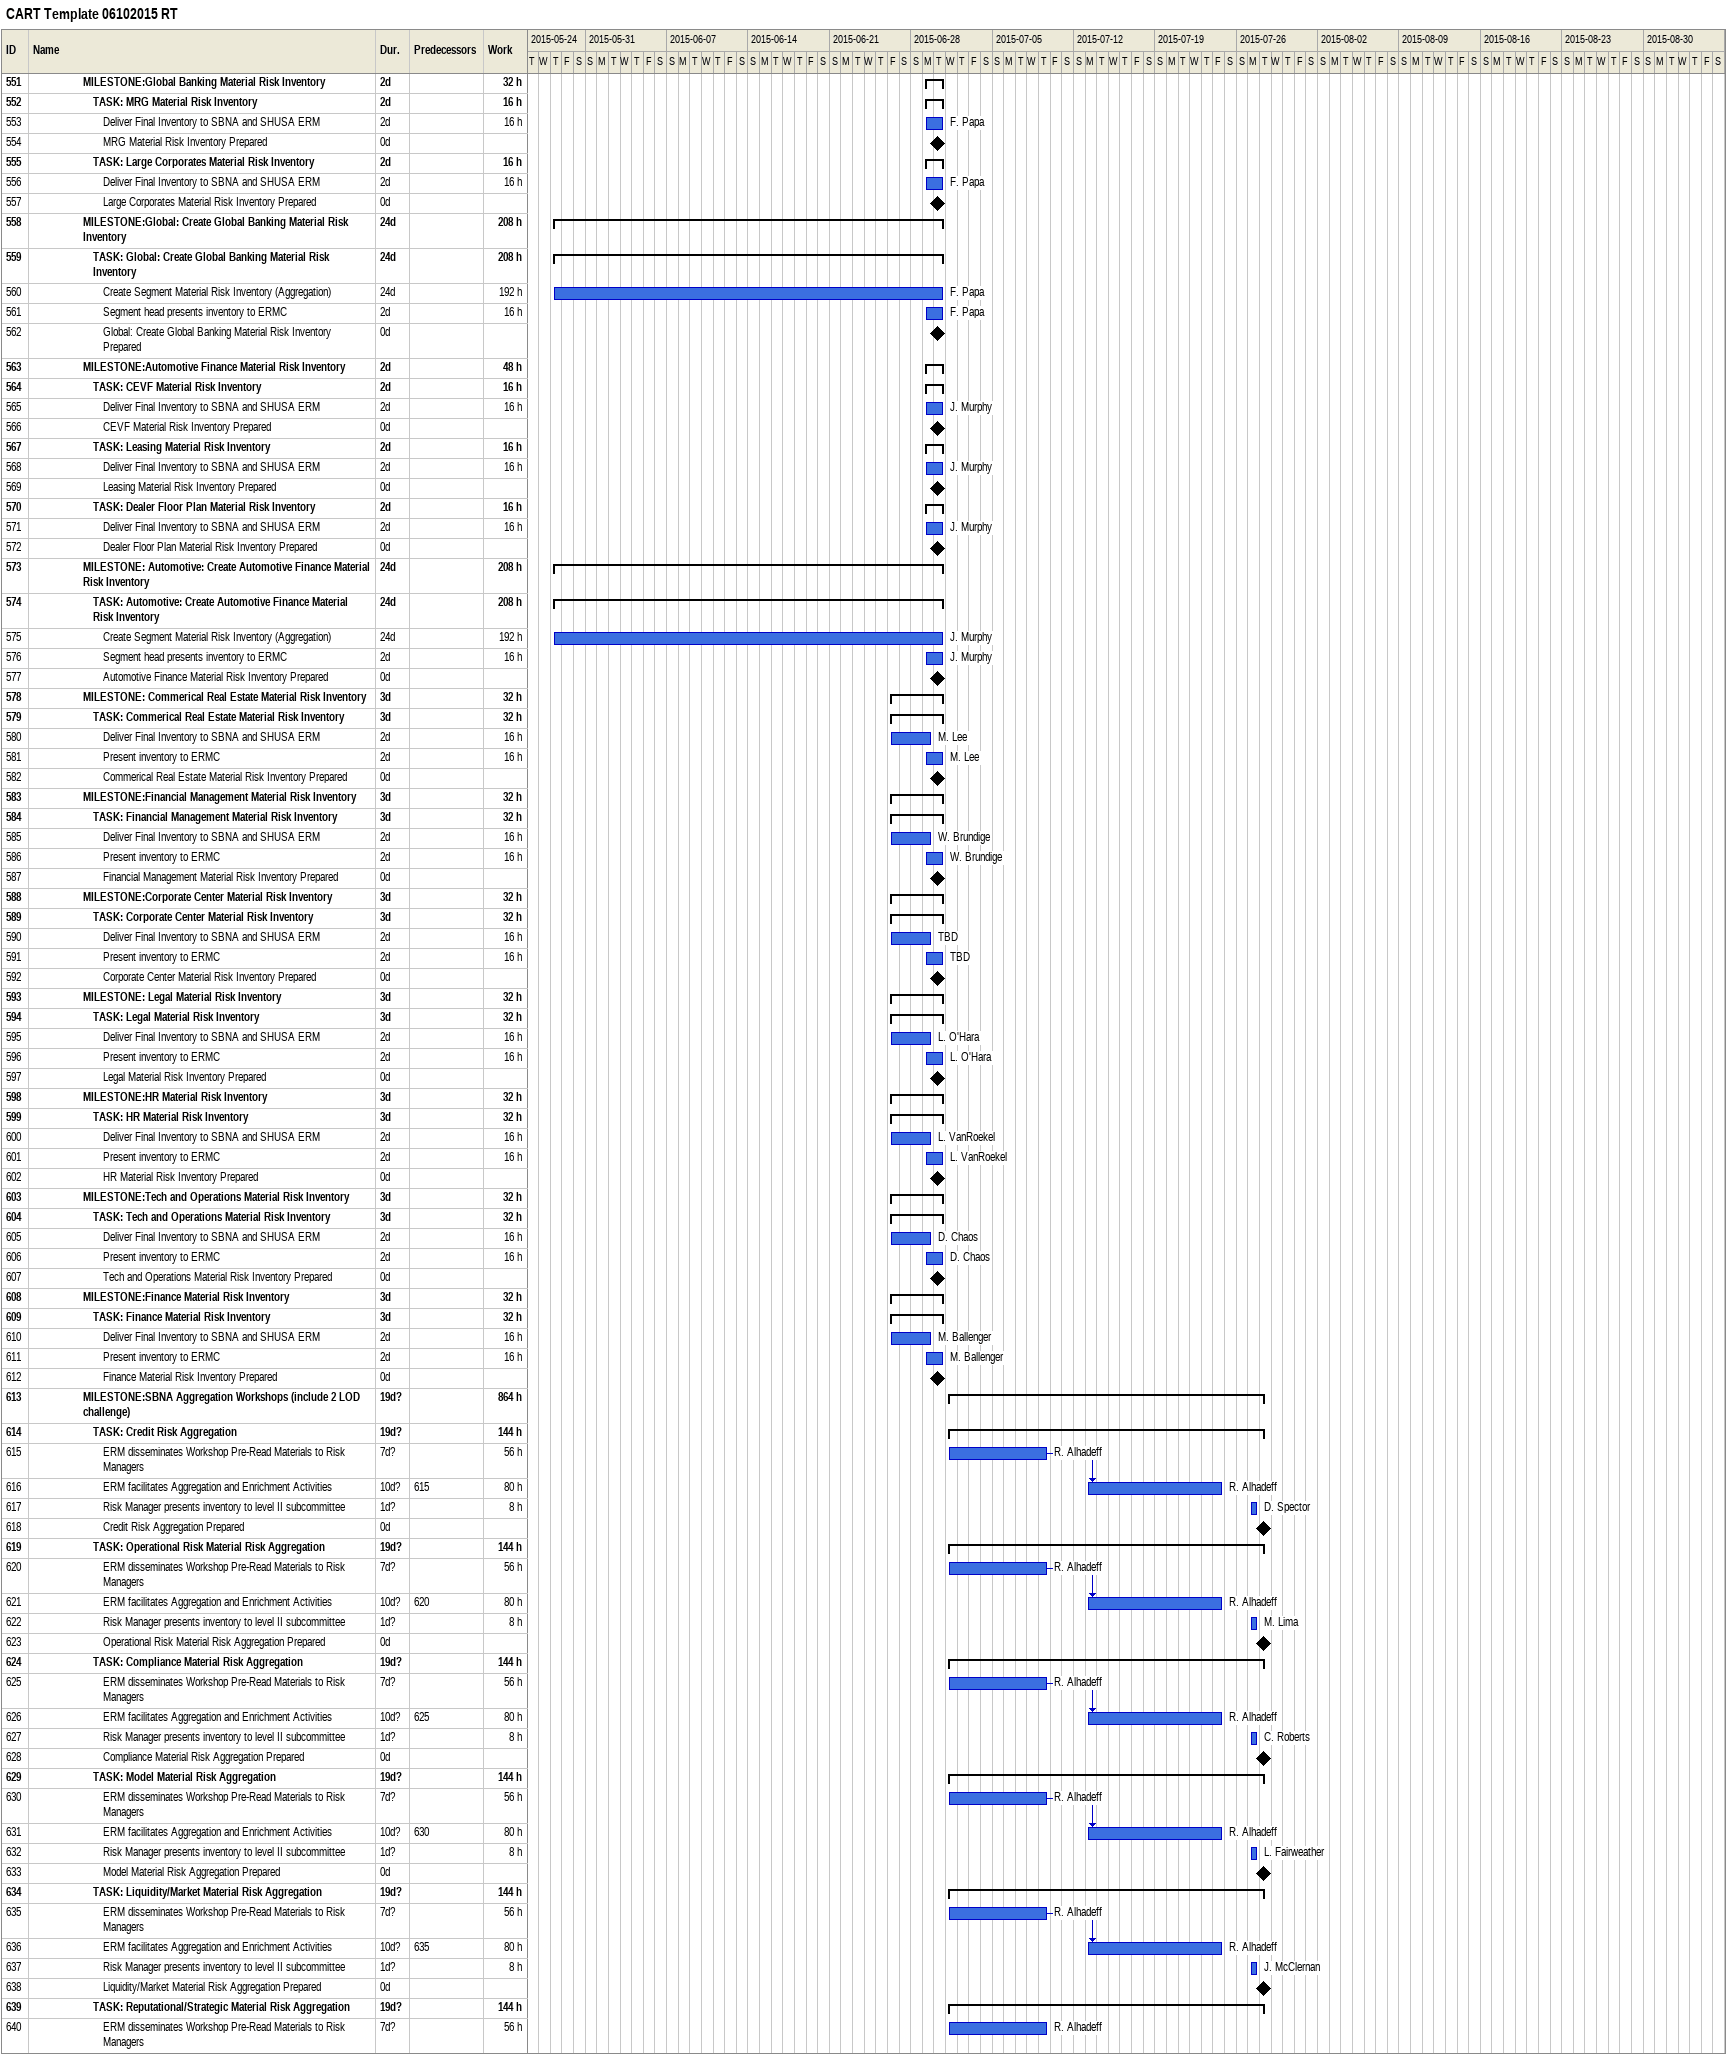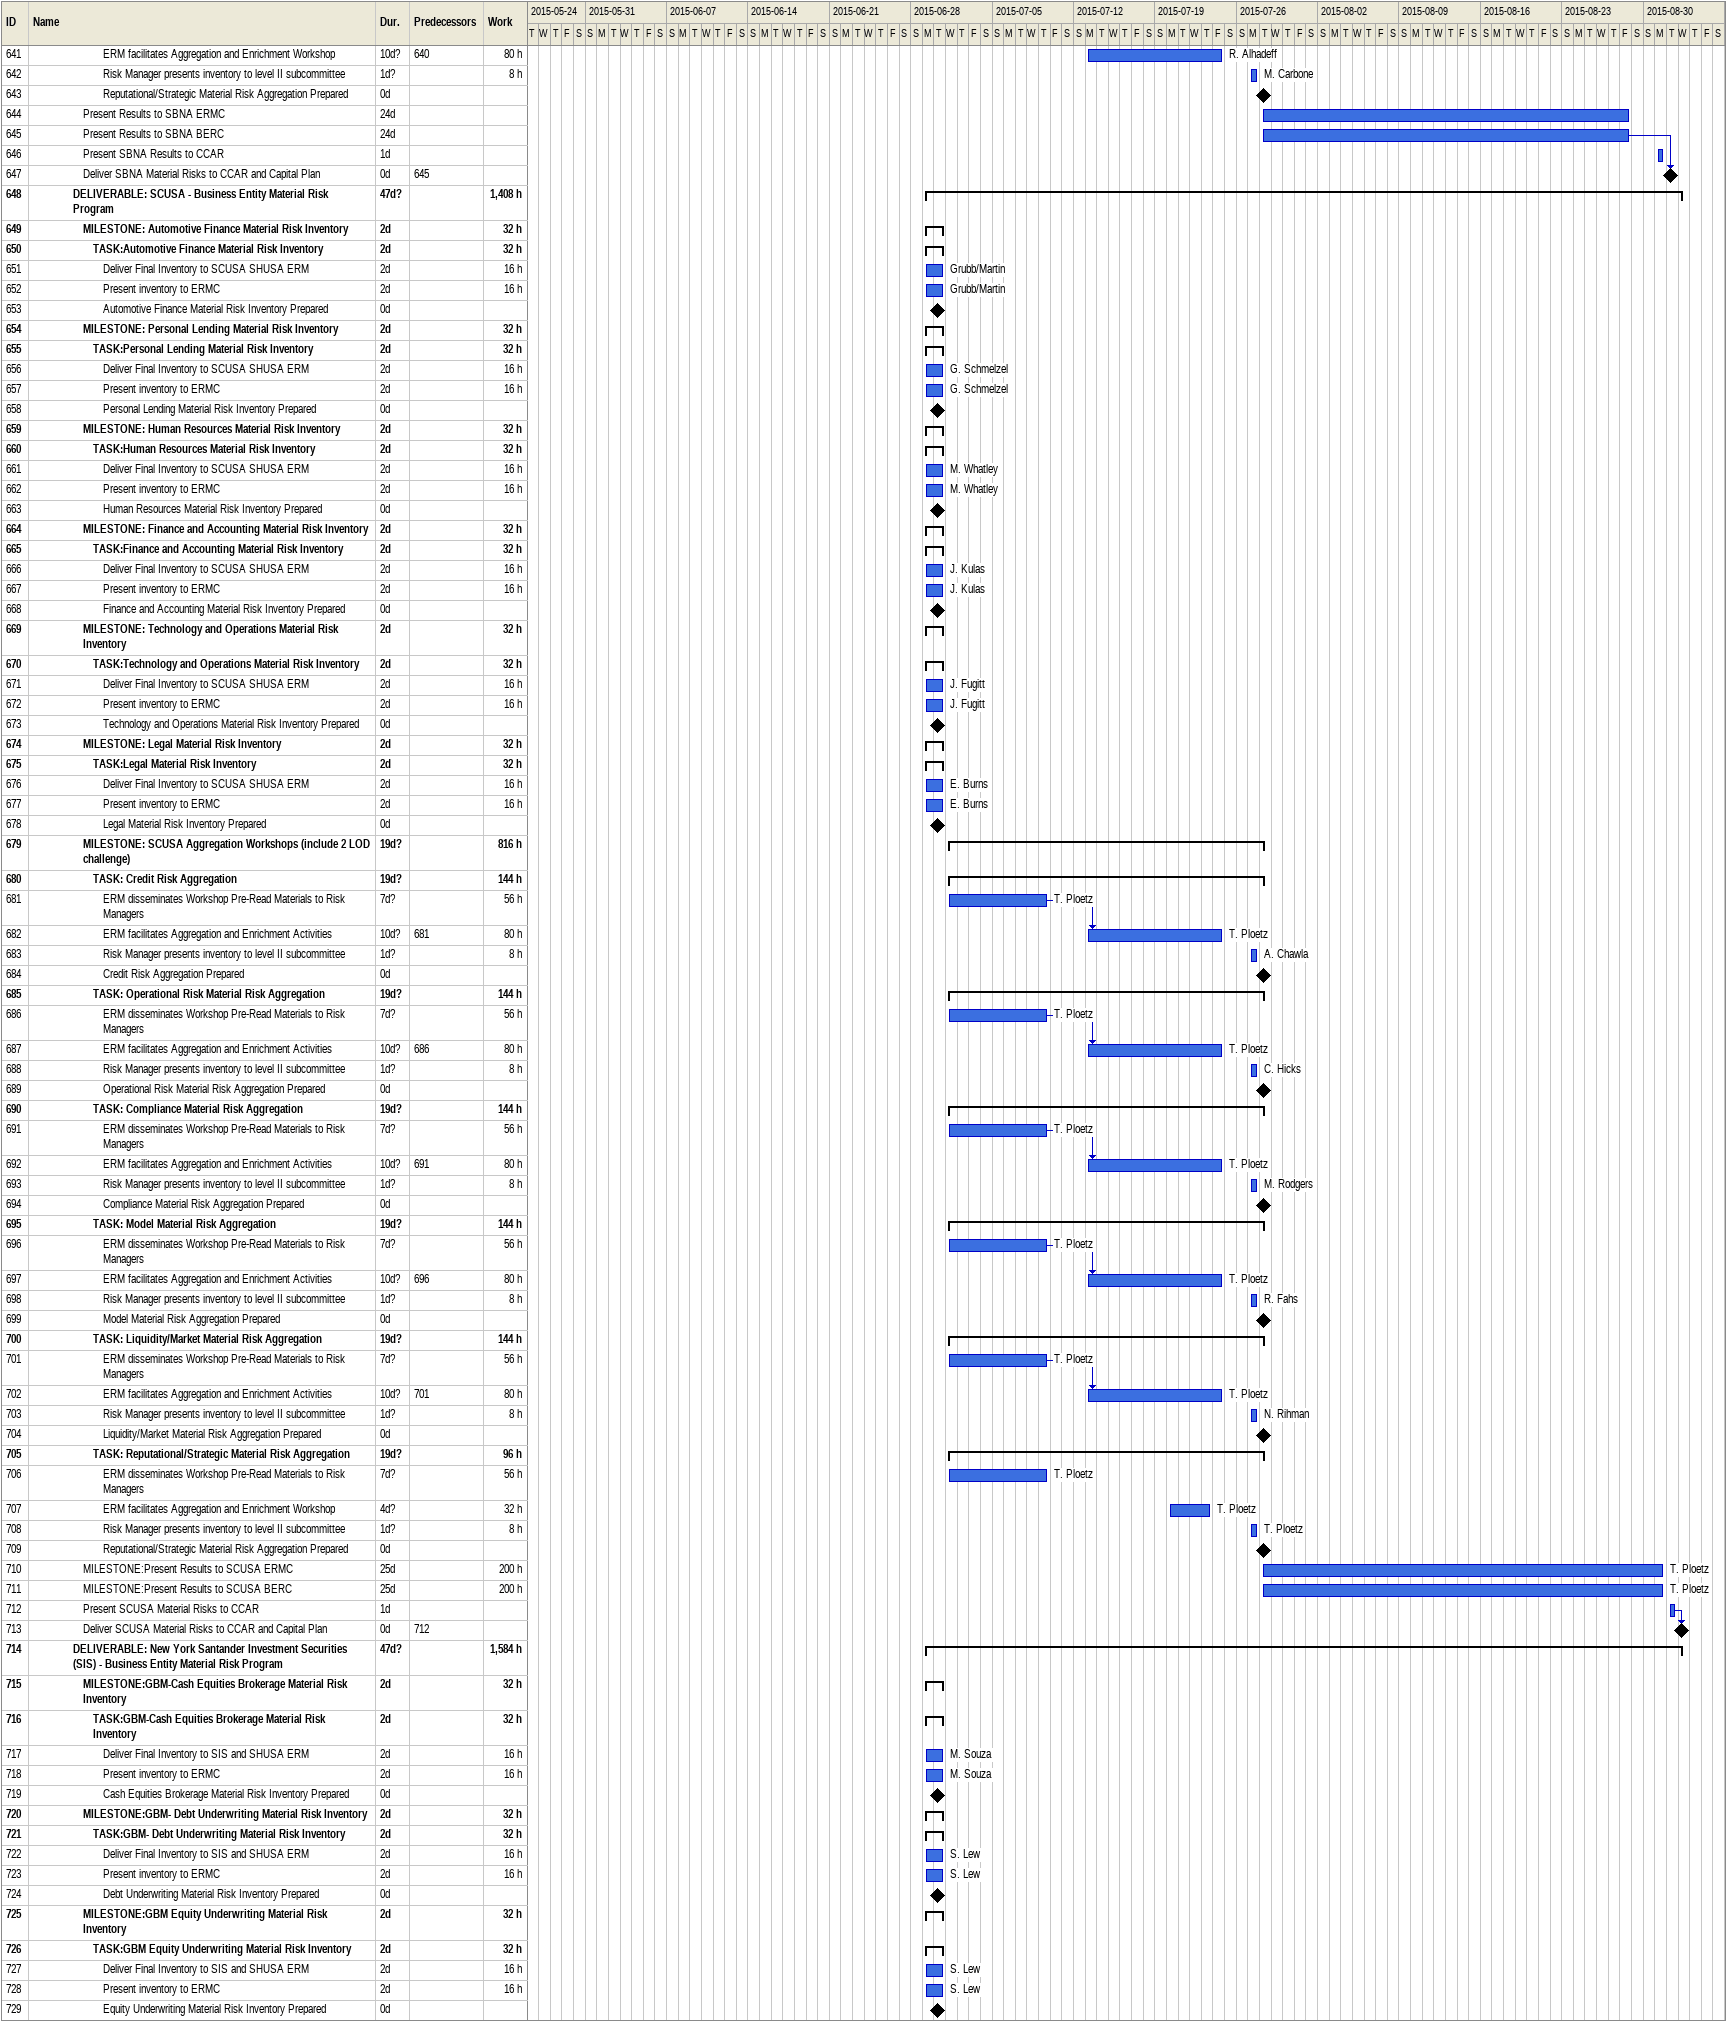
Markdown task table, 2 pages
CART Template 06102015 RT

| ID | Level | Task | Duration | Start | Finish | Predecessors | Resources | Work (h) |
|---|---|---|---|---|---|---|---|---|
| 551 | 6 | **MILESTONE:Global Banking Material Risk Inventory** | 2d | 2015-06-29 | 2015-06-30 |  |  | 32 |
| 552 | 7 | **TASK: MRG Material Risk Inventory** | 2d | 2015-06-29 | 2015-06-30 |  |  | 16 |
| 553 | 8 | Deliver Final Inventory to SBNA and SHUSA ERM | 2d | 2015-06-29 | 2015-06-30 |  | F. Papa | 16 |
| 554 | 8 | MRG Material Risk Inventory Prepared | 0d | 2015-06-30 | 2015-06-30 |  |  |  |
| 555 | 7 | **TASK: Large Corporates Material Risk Inventory** | 2d | 2015-06-29 | 2015-06-30 |  |  | 16 |
| 556 | 8 | Deliver Final Inventory to SBNA and SHUSA ERM | 2d | 2015-06-29 | 2015-06-30 |  | F. Papa | 16 |
| 557 | 8 | Large Corporates Material Risk Inventory Prepared | 0d | 2015-06-30 | 2015-06-30 |  |  |  |
| 558 | 6 | **MILESTONE:Global: Create Global Banking Material Risk Inventory** | 24d | 2015-05-28 | 2015-06-30 |  |  | 208 |
| 559 | 7 | **TASK: Global: Create Global Banking Material Risk Inventory** | 24d | 2015-05-28 | 2015-06-30 |  |  | 208 |
| 560 | 8 | Create Segment Material Risk Inventory (Aggregation) | 24d | 2015-05-28 | 2015-06-30 |  | F. Papa | 192 |
| 561 | 8 | Segment head presents inventory to ERMC | 2d | 2015-06-29 | 2015-06-30 |  | F. Papa | 16 |
| 562 | 8 | Global: Create Global Banking Material Risk Inventory Prepared | 0d | 2015-06-30 | 2015-06-30 |  |  |  |
| 563 | 6 | **MILESTONE:Automotive Finance Material Risk Inventory** | 2d | 2015-06-29 | 2015-06-30 |  |  | 48 |
| 564 | 7 | **TASK: CEVF Material Risk Inventory** | 2d | 2015-06-29 | 2015-06-30 |  |  | 16 |
| 565 | 8 | Deliver Final Inventory to SBNA and SHUSA ERM | 2d | 2015-06-29 | 2015-06-30 |  | J. Murphy | 16 |
| 566 | 8 | CEVF Material Risk Inventory Prepared | 0d | 2015-06-30 | 2015-06-30 |  |  |  |
| 567 | 7 | **TASK: Leasing Material Risk Inventory** | 2d | 2015-06-29 | 2015-06-30 |  |  | 16 |
| 568 | 8 | Deliver Final Inventory to SBNA and SHUSA ERM | 2d | 2015-06-29 | 2015-06-30 |  | J. Murphy | 16 |
| 569 | 8 | Leasing Material Risk Inventory Prepared | 0d | 2015-06-30 | 2015-06-30 |  |  |  |
| 570 | 7 | **TASK: Dealer Floor Plan Material Risk Inventory** | 2d | 2015-06-29 | 2015-06-30 |  |  | 16 |
| 571 | 8 | Deliver Final Inventory to SBNA and SHUSA ERM | 2d | 2015-06-29 | 2015-06-30 |  | J. Murphy | 16 |
| 572 | 8 | Dealer Floor Plan Material Risk Inventory Prepared | 0d | 2015-06-30 | 2015-06-30 |  |  |  |
| 573 | 6 | **MILESTONE: Automotive: Create Automotive Finance Material Risk Inventory** | 24d | 2015-05-28 | 2015-06-30 |  |  | 208 |
| 574 | 7 | **TASK: Automotive: Create Automotive Finance Material Risk Inventory** | 24d | 2015-05-28 | 2015-06-30 |  |  | 208 |
| 575 | 8 | Create Segment Material Risk Inventory (Aggregation) | 24d | 2015-05-28 | 2015-06-30 |  | J. Murphy | 192 |
| 576 | 8 | Segment head presents inventory to ERMC | 2d | 2015-06-29 | 2015-06-30 |  | J. Murphy | 16 |
| 577 | 8 | Automotive Finance Material Risk Inventory Prepared | 0d | 2015-06-30 | 2015-06-30 |  |  |  |
| 578 | 6 | **MILESTONE: Commerical Real Estate Material Risk Inventory** | 3d | 2015-06-26 | 2015-06-30 |  |  | 32 |
| 579 | 7 | **TASK: Commerical Real Estate Material Risk Inventory** | 3d | 2015-06-26 | 2015-06-30 |  |  | 32 |
| 580 | 8 | Deliver Final Inventory to SBNA and SHUSA ERM | 2d | 2015-06-26 | 2015-06-29 |  | M. Lee | 16 |
| 581 | 8 | Present inventory to ERMC | 2d | 2015-06-29 | 2015-06-30 |  | M. Lee | 16 |
| 582 | 8 | Commerical Real Estate Material Risk Inventory Prepared | 0d | 2015-06-30 | 2015-06-30 |  |  |  |
| 583 | 6 | **MILESTONE:Financial Management Material Risk Inventory** | 3d | 2015-06-26 | 2015-06-30 |  |  | 32 |
| 584 | 7 | **TASK: Financial Management Material Risk Inventory** | 3d | 2015-06-26 | 2015-06-30 |  |  | 32 |
| 585 | 8 | Deliver Final Inventory to SBNA and SHUSA ERM | 2d | 2015-06-26 | 2015-06-29 |  | W. Brundige | 16 |
| 586 | 8 | Present inventory to ERMC | 2d | 2015-06-29 | 2015-06-30 |  | W. Brundige | 16 |
| 587 | 8 | Financial Management Material Risk Inventory Prepared | 0d | 2015-06-30 | 2015-06-30 |  |  |  |
| 588 | 6 | **MILESTONE:Corporate Center Material Risk Inventory** | 3d | 2015-06-26 | 2015-06-30 |  |  | 32 |
| 589 | 7 | **TASK: Corporate Center Material Risk Inventory** | 3d | 2015-06-26 | 2015-06-30 |  |  | 32 |
| 590 | 8 | Deliver Final Inventory to SBNA and SHUSA ERM | 2d | 2015-06-26 | 2015-06-29 |  | TBD | 16 |
| 591 | 8 | Present inventory to ERMC | 2d | 2015-06-29 | 2015-06-30 |  | TBD | 16 |
| 592 | 8 | Corporate Center Material Risk Inventory Prepared | 0d | 2015-06-30 | 2015-06-30 |  |  |  |
| 593 | 6 | **MILESTONE: Legal Material Risk Inventory** | 3d | 2015-06-26 | 2015-06-30 |  |  | 32 |
| 594 | 7 | **TASK: Legal Material Risk Inventory** | 3d | 2015-06-26 | 2015-06-30 |  |  | 32 |
| 595 | 8 | Deliver Final Inventory to SBNA and SHUSA ERM | 2d | 2015-06-26 | 2015-06-29 |  | L. O'Hara | 16 |
| 596 | 8 | Present inventory to ERMC | 2d | 2015-06-29 | 2015-06-30 |  | L. O'Hara | 16 |
| 597 | 8 | Legal Material Risk Inventory Prepared | 0d | 2015-06-30 | 2015-06-30 |  |  |  |
| 598 | 6 | **MILESTONE:HR Material Risk Inventory** | 3d | 2015-06-26 | 2015-06-30 |  |  | 32 |
| 599 | 7 | **TASK: HR Material Risk Inventory** | 3d | 2015-06-26 | 2015-06-30 |  |  | 32 |
| 600 | 8 | Deliver Final Inventory to SBNA and SHUSA ERM | 2d | 2015-06-26 | 2015-06-29 |  | L. VanRoekel | 16 |
| 601 | 8 | Present inventory to ERMC | 2d | 2015-06-29 | 2015-06-30 |  | L. VanRoekel | 16 |
| 602 | 8 | HR Material Risk Inventory Prepared | 0d | 2015-06-30 | 2015-06-30 |  |  |  |
| 603 | 6 | **MILESTONE:Tech and Operations Material Risk Inventory** | 3d | 2015-06-26 | 2015-06-30 |  |  | 32 |
| 604 | 7 | **TASK: Tech and Operations Material Risk Inventory** | 3d | 2015-06-26 | 2015-06-30 |  |  | 32 |
| 605 | 8 | Deliver Final Inventory to SBNA and SHUSA ERM | 2d | 2015-06-26 | 2015-06-29 |  | D. Chaos | 16 |
| 606 | 8 | Present inventory to ERMC | 2d | 2015-06-29 | 2015-06-30 |  | D. Chaos | 16 |
| 607 | 8 | Tech and Operations Material Risk Inventory Prepared | 0d | 2015-06-30 | 2015-06-30 |  |  |  |
| 608 | 6 | **MILESTONE:Finance Material Risk Inventory** | 3d | 2015-06-26 | 2015-06-30 |  |  | 32 |
| 609 | 7 | **TASK: Finance Material Risk Inventory** | 3d | 2015-06-26 | 2015-06-30 |  |  | 32 |
| 610 | 8 | Deliver Final Inventory to SBNA and SHUSA ERM | 2d | 2015-06-26 | 2015-06-29 |  | M. Ballenger | 16 |
| 611 | 8 | Present inventory to ERMC | 2d | 2015-06-29 | 2015-06-30 |  | M. Ballenger | 16 |
| 612 | 8 | Finance Material Risk Inventory Prepared | 0d | 2015-06-30 | 2015-06-30 |  |  |  |
| 613 | 6 | **MILESTONE:SBNA Aggregation Workshops (include 2 LOD challenge)** | 19d? | 2015-07-01 | 2015-07-28 |  |  | 864 |
| 614 | 7 | **TASK: Credit Risk Aggregation** | 19d? | 2015-07-01 | 2015-07-28 |  |  | 144 |
| 615 | 8 | ERM disseminates Workshop Pre-Read Materials to Risk Managers | 7d? | 2015-07-01 | 2015-07-09 |  | R. Alhadeff | 56 |
| 616 | 8 | ERM facilitates Aggregation and Enrichment Activities | 10d? | 2015-07-13 | 2015-07-24 | 615 | R. Alhadeff | 80 |
| 617 | 8 | Risk Manager presents inventory to level II subcommittee | 1d? | 2015-07-27 | 2015-07-27 |  | D. Spector | 8 |
| 618 | 8 | Credit Risk Aggregation Prepared | 0d | 2015-07-28 | 2015-07-28 |  |  |  |
| 619 | 7 | **TASK: Operational Risk Material Risk Aggregation** | 19d? | 2015-07-01 | 2015-07-28 |  |  | 144 |
| 620 | 8 | ERM disseminates Workshop Pre-Read Materials to Risk Managers | 7d? | 2015-07-01 | 2015-07-09 |  | R. Alhadeff | 56 |
| 621 | 8 | ERM facilitates Aggregation and Enrichment Activities | 10d? | 2015-07-13 | 2015-07-24 | 620 | R. Alhadeff | 80 |
| 622 | 8 | Risk Manager presents inventory to level II subcommittee | 1d? | 2015-07-27 | 2015-07-27 |  | M. Lima | 8 |
| 623 | 8 | Operational Risk Material Risk Aggregation Prepared | 0d | 2015-07-28 | 2015-07-28 |  |  |  |
| 624 | 7 | **TASK: Compliance Material Risk Aggregation** | 19d? | 2015-07-01 | 2015-07-28 |  |  | 144 |
| 625 | 8 | ERM disseminates Workshop Pre-Read Materials to Risk Managers | 7d? | 2015-07-01 | 2015-07-09 |  | R. Alhadeff | 56 |
| 626 | 8 | ERM facilitates Aggregation and Enrichment Activities | 10d? | 2015-07-13 | 2015-07-24 | 625 | R. Alhadeff | 80 |
| 627 | 8 | Risk Manager presents inventory to level II subcommittee | 1d? | 2015-07-27 | 2015-07-27 |  | C. Roberts | 8 |
| 628 | 8 | Compliance Material Risk Aggregation Prepared | 0d | 2015-07-28 | 2015-07-28 |  |  |  |
| 629 | 7 | **TASK: Model Material Risk Aggregation** | 19d? | 2015-07-01 | 2015-07-28 |  |  | 144 |
| 630 | 8 | ERM disseminates Workshop Pre-Read Materials to Risk Managers | 7d? | 2015-07-01 | 2015-07-09 |  | R. Alhadeff | 56 |
| 631 | 8 | ERM facilitates Aggregation and Enrichment Activities | 10d? | 2015-07-13 | 2015-07-24 | 630 | R. Alhadeff | 80 |
| 632 | 8 | Risk Manager presents inventory to level II subcommittee | 1d? | 2015-07-27 | 2015-07-27 |  | L. Fairweather | 8 |
| 633 | 8 | Model Material Risk Aggregation Prepared | 0d | 2015-07-28 | 2015-07-28 |  |  |  |
| 634 | 7 | **TASK: Liquidity/Market Material Risk Aggregation** | 19d? | 2015-07-01 | 2015-07-28 |  |  | 144 |
| 635 | 8 | ERM disseminates Workshop Pre-Read Materials to Risk Managers | 7d? | 2015-07-01 | 2015-07-09 |  | R. Alhadeff | 56 |
| 636 | 8 | ERM facilitates Aggregation and Enrichment Activities | 10d? | 2015-07-13 | 2015-07-24 | 635 | R. Alhadeff | 80 |
| 637 | 8 | Risk Manager presents inventory to level II subcommittee | 1d? | 2015-07-27 | 2015-07-27 |  | J. McClernan | 8 |
| 638 | 8 | Liquidity/Market Material Risk Aggregation Prepared | 0d | 2015-07-28 | 2015-07-28 |  |  |  |
| 639 | 7 | **TASK: Reputational/Strategic Material Risk Aggregation** | 19d? | 2015-07-01 | 2015-07-28 |  |  | 144 |
| 640 | 8 | ERM disseminates Workshop Pre-Read Materials to Risk Managers | 7d? | 2015-07-01 | 2015-07-09 |  | R. Alhadeff | 56 |
| 641 | 8 | ERM facilitates Aggregation and Enrichment Workshop | 10d? | 2015-07-13 | 2015-07-24 | 640 | R. Alhadeff | 80 |
| 642 | 8 | Risk Manager presents inventory to level II subcommittee | 1d? | 2015-07-27 | 2015-07-27 |  | M. Carbone | 8 |
| 643 | 8 | Reputational/Strategic Material Risk Aggregation Prepared | 0d | 2015-07-28 | 2015-07-28 |  |  |  |
| 644 | 6 | Present Results to SBNA ERMC | 24d | 2015-07-28 | 2015-08-28 |  |  |  |
| 645 | 6 | Present Results to SBNA BERC | 24d | 2015-07-28 | 2015-08-28 |  |  |  |
| 646 | 6 | Present SBNA Results to CCAR | 1d | 2015-08-31 | 2015-08-31 |  |  |  |
| 647 | 6 | Deliver SBNA Material Risks to CCAR and Capital Plan | 0d | 2015-09-01 | 2015-09-01 | 645 |  |  |
| 648 | 5 | **DELIVERABLE: SCUSA - Business Entity Material Risk Program** | 47d? | 2015-06-29 | 2015-09-02 |  |  | 1408 |
| 649 | 6 | **MILESTONE: Automotive Finance Material Risk Inventory** | 2d | 2015-06-29 | 2015-06-30 |  |  | 32 |
| 650 | 7 | **TASK:Automotive Finance Material Risk Inventory** | 2d | 2015-06-29 | 2015-06-30 |  |  | 32 |
| 651 | 8 | Deliver Final Inventory to SCUSA SHUSA ERM | 2d | 2015-06-29 | 2015-06-30 |  | Grubb/Martin | 16 |
| 652 | 8 | Present inventory to ERMC | 2d | 2015-06-29 | 2015-06-30 |  | Grubb/Martin | 16 |
| 653 | 8 | Automotive Finance Material Risk Inventory Prepared | 0d | 2015-06-30 | 2015-06-30 |  |  |  |
| 654 | 6 | **MILESTONE: Personal Lending Material Risk Inventory** | 2d | 2015-06-29 | 2015-06-30 |  |  | 32 |
| 655 | 7 | **TASK:Personal Lending Material Risk Inventory** | 2d | 2015-06-29 | 2015-06-30 |  |  | 32 |
| 656 | 8 | Deliver Final Inventory to SCUSA SHUSA ERM | 2d | 2015-06-29 | 2015-06-30 |  | G. Schmelzel | 16 |
| 657 | 8 | Present inventory to ERMC | 2d | 2015-06-29 | 2015-06-30 |  | G. Schmelzel | 16 |
| 658 | 8 | Personal Lending Material Risk Inventory Prepared | 0d | 2015-06-30 | 2015-06-30 |  |  |  |
| 659 | 6 | **MILESTONE: Human Resources Material Risk Inventory** | 2d | 2015-06-29 | 2015-06-30 |  |  | 32 |
| 660 | 7 | **TASK:Human Resources Material Risk Inventory** | 2d | 2015-06-29 | 2015-06-30 |  |  | 32 |
| 661 | 8 | Deliver Final Inventory to SCUSA SHUSA ERM | 2d | 2015-06-29 | 2015-06-30 |  | M. Whatley | 16 |
| 662 | 8 | Present inventory to ERMC | 2d | 2015-06-29 | 2015-06-30 |  | M. Whatley | 16 |
| 663 | 8 | Human Resources Material Risk Inventory Prepared | 0d | 2015-06-30 | 2015-06-30 |  |  |  |
| 664 | 6 | **MILESTONE: Finance and Accounting Material Risk Inventory** | 2d | 2015-06-29 | 2015-06-30 |  |  | 32 |
| 665 | 7 | **TASK:Finance and Accounting Material Risk Inventory** | 2d | 2015-06-29 | 2015-06-30 |  |  | 32 |
| 666 | 8 | Deliver Final Inventory to SCUSA SHUSA ERM | 2d | 2015-06-29 | 2015-06-30 |  | J. Kulas | 16 |
| 667 | 8 | Present inventory to ERMC | 2d | 2015-06-29 | 2015-06-30 |  | J. Kulas | 16 |
| 668 | 8 | Finance and Accounting Material Risk Inventory Prepared | 0d | 2015-06-30 | 2015-06-30 |  |  |  |
| 669 | 6 | **MILESTONE: Technology and Operations Material Risk Inventory** | 2d | 2015-06-29 | 2015-06-30 |  |  | 32 |
| 670 | 7 | **TASK:Technology and Operations Material Risk Inventory** | 2d | 2015-06-29 | 2015-06-30 |  |  | 32 |
| 671 | 8 | Deliver Final Inventory to SCUSA SHUSA ERM | 2d | 2015-06-29 | 2015-06-30 |  | J. Fugitt | 16 |
| 672 | 8 | Present inventory to ERMC | 2d | 2015-06-29 | 2015-06-30 |  | J. Fugitt | 16 |
| 673 | 8 | Technology and Operations Material Risk Inventory Prepared | 0d | 2015-06-30 | 2015-06-30 |  |  |  |
| 674 | 6 | **MILESTONE: Legal Material Risk Inventory** | 2d | 2015-06-29 | 2015-06-30 |  |  | 32 |
| 675 | 7 | **TASK:Legal Material Risk Inventory** | 2d | 2015-06-29 | 2015-06-30 |  |  | 32 |
| 676 | 8 | Deliver Final Inventory to SCUSA SHUSA ERM | 2d | 2015-06-29 | 2015-06-30 |  | E. Burns | 16 |
| 677 | 8 | Present inventory to ERMC | 2d | 2015-06-29 | 2015-06-30 |  | E. Burns | 16 |
| 678 | 8 | Legal Material Risk Inventory Prepared | 0d | 2015-06-30 | 2015-06-30 |  |  |  |
| 679 | 6 | **MILESTONE: SCUSA Aggregation Workshops (include 2 LOD challenge)** | 19d? | 2015-07-01 | 2015-07-28 |  |  | 816 |
| 680 | 7 | **TASK: Credit Risk Aggregation** | 19d? | 2015-07-01 | 2015-07-28 |  |  | 144 |
| 681 | 8 | ERM disseminates Workshop Pre-Read Materials to Risk Managers | 7d? | 2015-07-01 | 2015-07-09 |  | T. Ploetz | 56 |
| 682 | 8 | ERM facilitates Aggregation and Enrichment Activities | 10d? | 2015-07-13 | 2015-07-24 | 681 | T. Ploetz | 80 |
| 683 | 8 | Risk Manager presents inventory to level II subcommittee | 1d? | 2015-07-27 | 2015-07-27 |  | A. Chawla | 8 |
| 684 | 8 | Credit Risk Aggregation Prepared | 0d | 2015-07-28 | 2015-07-28 |  |  |  |
| 685 | 7 | **TASK: Operational Risk Material Risk Aggregation** | 19d? | 2015-07-01 | 2015-07-28 |  |  | 144 |
| 686 | 8 | ERM disseminates Workshop Pre-Read Materials to Risk Managers | 7d? | 2015-07-01 | 2015-07-09 |  | T. Ploetz | 56 |
| 687 | 8 | ERM facilitates Aggregation and Enrichment Activities | 10d? | 2015-07-13 | 2015-07-24 | 686 | T. Ploetz | 80 |
| 688 | 8 | Risk Manager presents inventory to level II subcommittee | 1d? | 2015-07-27 | 2015-07-27 |  | C. Hicks | 8 |
| 689 | 8 | Operational Risk Material Risk Aggregation Prepared | 0d | 2015-07-28 | 2015-07-28 |  |  |  |
| 690 | 7 | **TASK: Compliance Material Risk Aggregation** | 19d? | 2015-07-01 | 2015-07-28 |  |  | 144 |
| 691 | 8 | ERM disseminates Workshop Pre-Read Materials to Risk Managers | 7d? | 2015-07-01 | 2015-07-09 |  | T. Ploetz | 56 |
| 692 | 8 | ERM facilitates Aggregation and Enrichment Activities | 10d? | 2015-07-13 | 2015-07-24 | 691 | T. Ploetz | 80 |
| 693 | 8 | Risk Manager presents inventory to level II subcommittee | 1d? | 2015-07-27 | 2015-07-27 |  | M. Rodgers | 8 |
| 694 | 8 | Compliance Material Risk Aggregation Prepared | 0d | 2015-07-28 | 2015-07-28 |  |  |  |
| 695 | 7 | **TASK: Model Material Risk Aggregation** | 19d? | 2015-07-01 | 2015-07-28 |  |  | 144 |
| 696 | 8 | ERM disseminates Workshop Pre-Read Materials to Risk Managers | 7d? | 2015-07-01 | 2015-07-09 |  | T. Ploetz | 56 |
| 697 | 8 | ERM facilitates Aggregation and Enrichment Activities | 10d? | 2015-07-13 | 2015-07-24 | 696 | T. Ploetz | 80 |
| 698 | 8 | Risk Manager presents inventory to level II subcommittee | 1d? | 2015-07-27 | 2015-07-27 |  | R. Fahs | 8 |
| 699 | 8 | Model Material Risk Aggregation Prepared | 0d | 2015-07-28 | 2015-07-28 |  |  |  |
| 700 | 7 | **TASK: Liquidity/Market Material Risk Aggregation** | 19d? | 2015-07-01 | 2015-07-28 |  |  | 144 |
| 701 | 8 | ERM disseminates Workshop Pre-Read Materials to Risk Managers | 7d? | 2015-07-01 | 2015-07-09 |  | T. Ploetz | 56 |
| 702 | 8 | ERM facilitates Aggregation and Enrichment Activities | 10d? | 2015-07-13 | 2015-07-24 | 701 | T. Ploetz | 80 |
| 703 | 8 | Risk Manager presents inventory to level II subcommittee | 1d? | 2015-07-27 | 2015-07-27 |  | N. Rihman | 8 |
| 704 | 8 | Liquidity/Market Material Risk Aggregation Prepared | 0d | 2015-07-28 | 2015-07-28 |  |  |  |
| 705 | 7 | **TASK: Reputational/Strategic Material Risk Aggregation** | 19d? | 2015-07-01 | 2015-07-28 |  |  | 96 |
| 706 | 8 | ERM disseminates Workshop Pre-Read Materials to Risk Managers | 7d? | 2015-07-01 | 2015-07-09 |  | T. Ploetz | 56 |
| 707 | 8 | ERM facilitates Aggregation and Enrichment Workshop | 4d? | 2015-07-20 | 2015-07-23 |  | T. Ploetz | 32 |
| 708 | 8 | Risk Manager presents inventory to level II subcommittee | 1d? | 2015-07-27 | 2015-07-27 |  | T. Ploetz | 8 |
| 709 | 8 | Reputational/Strategic Material Risk Aggregation Prepared | 0d | 2015-07-28 | 2015-07-28 |  |  |  |
| 710 | 6 | MILESTONE:Present Results to SCUSA ERMC | 25d | 2015-07-28 | 2015-08-31 |  | T. Ploetz | 200 |
| 711 | 6 | MILESTONE:Present Results to SCUSA BERC | 25d | 2015-07-28 | 2015-08-31 |  | T. Ploetz | 200 |
| 712 | 6 | Present SCUSA Material Risks to CCAR | 1d | 2015-09-01 | 2015-09-01 |  |  |  |
| 713 | 6 | Deliver SCUSA Material Risks to CCAR and Capital Plan | 0d | 2015-09-02 | 2015-09-02 | 712 |  |  |
| 714 | 5 | **DELIVERABLE: New York Santander Investment Securities (SIS) - Business Entity Material Risk Program** | 47d? | 2015-06-29 | 2015-09-02 |  |  | 1584 |
| 715 | 6 | **MILESTONE:GBM-Cash Equities Brokerage Material Risk Inventory** | 2d | 2015-06-29 | 2015-06-30 |  |  | 32 |
| 716 | 7 | **TASK:GBM-Cash Equities Brokerage Material Risk Inventory** | 2d | 2015-06-29 | 2015-06-30 |  |  | 32 |
| 717 | 8 | Deliver Final Inventory to SIS and SHUSA ERM | 2d | 2015-06-29 | 2015-06-30 |  | M. Souza | 16 |
| 718 | 8 | Present inventory to ERMC | 2d | 2015-06-29 | 2015-06-30 |  | M. Souza | 16 |
| 719 | 8 | Cash Equities Brokerage Material Risk Inventory Prepared | 0d | 2015-06-30 | 2015-06-30 |  |  |  |
| 720 | 6 | **MILESTONE:GBM- Debt Underwriting Material Risk Inventory** | 2d | 2015-06-29 | 2015-06-30 |  |  | 32 |
| 721 | 7 | **TASK:GBM- Debt Underwriting Material Risk Inventory** | 2d | 2015-06-29 | 2015-06-30 |  |  | 32 |
| 722 | 8 | Deliver Final Inventory to SIS and SHUSA ERM | 2d | 2015-06-29 | 2015-06-30 |  | S. Lew | 16 |
| 723 | 8 | Present inventory to ERMC | 2d | 2015-06-29 | 2015-06-30 |  | S. Lew | 16 |
| 724 | 8 | Debt Underwriting Material Risk Inventory Prepared | 0d | 2015-06-30 | 2015-06-30 |  |  |  |
| 725 | 6 | **MILESTONE:GBM Equity Underwriting Material Risk Inventory** | 2d | 2015-06-29 | 2015-06-30 |  |  | 32 |
| 726 | 7 | **TASK:GBM Equity Underwriting Material Risk Inventory** | 2d | 2015-06-29 | 2015-06-30 |  |  | 32 |
| 727 | 8 | Deliver Final Inventory to SIS and SHUSA ERM | 2d | 2015-06-29 | 2015-06-30 |  | S. Lew | 16 |
| 728 | 8 | Present inventory to ERMC | 2d | 2015-06-29 | 2015-06-30 |  | S. Lew | 16 |
| 729 | 8 | Equity Underwriting Material Risk Inventory Prepared | 0d | 2015-06-30 | 2015-06-30 |  |  |  |
